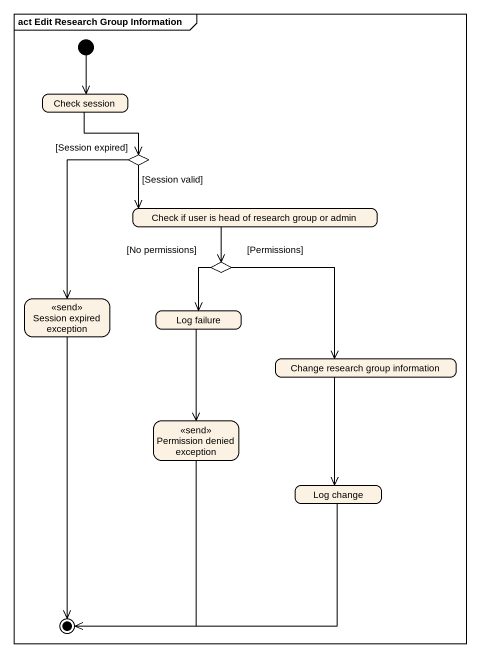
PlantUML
@startuml
mainframe act Edit Research Group Information
hide empty description
state "Check session" as Check_session
state choice1 <<choice>>
state "Check if user is head of research group or admin" as Check_if_user_is_head_of
state choice2 <<choice>>
state "Session expired exception" as Session_expired_exception <<send>>
state "Log failure" as Log_failure
state "Change research group information" as Change_research_group
state "Permission denied exception" as Permission_denied_exception <<send>>
state "Log change" as Log_change
[*] --> Check_session
Check_session --> choice1
choice1 -right-> Check_if_user_is_head_of : [Session valid]
choice1 --> Session_expired_exception : [Session expired]
Check_if_user_is_head_of --> choice2
choice2 --> Log_failure : [No permissions]
choice2 --> Change_research_group : [Permissions]
Log_failure --> Permission_denied_exception
Change_research_group --> Log_change
Session_expired_exception --> [*]
Permission_denied_exception --> [*]
Log_change -left-> [*]
@enduml
